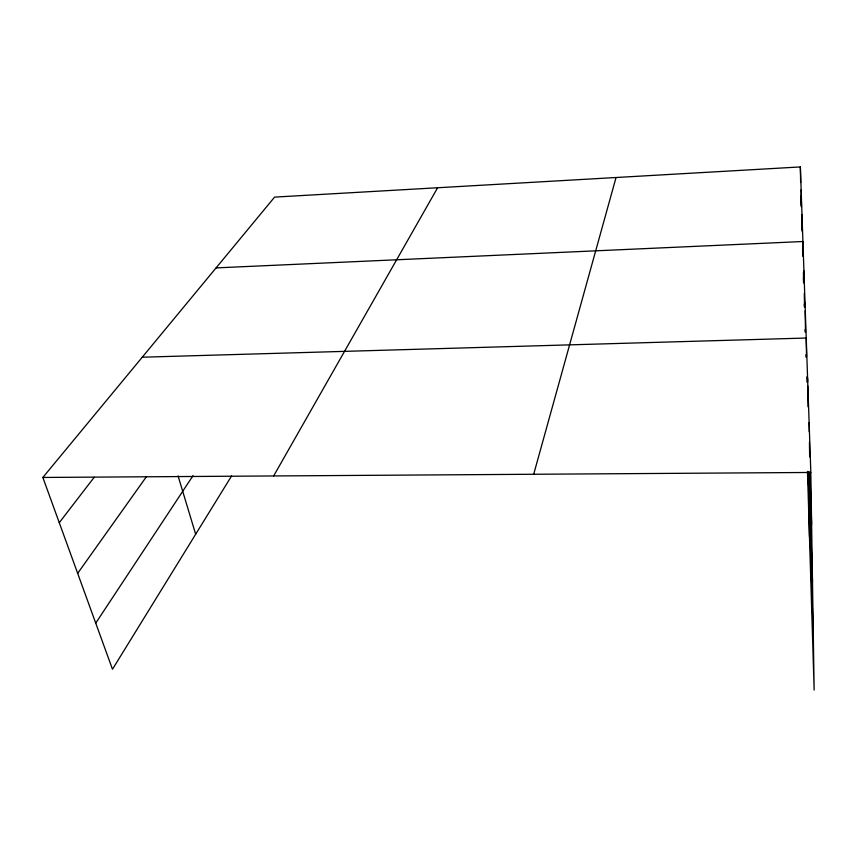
<?xml version="1.0" encoding="UTF-8"?>
<svg xmlns="http://www.w3.org/2000/svg" width="857" height="857" viewBox="0 0 857 857"><rect width="100%" height="100%" fill="white"/><g stroke="black" fill="none" stroke-linecap="round" stroke-linejoin="round"><path stroke-width="1.29" d="M533.686 474.264L616.044 177.517M273.651 475.956L437.616 187.758M231.583 475.956L112.481 669.253L42.85 477.456L274.594 197.11L800.363 166.933L810.829 472.464L814.15 690.067L807.476 471.404M95.738 623.135L193.029 475.656M77.666 573.354L146.547 476.503M59.272 522.684L94.174 477.306M216.082 267.898L802.923 241.513L803.17 256.157M142.262 357.208L806.223 338.033L806.533 356.748M42.85 477.456L810.829 472.464M178.074 475.935L195.664 534.254M801.713 225.937L801.852 229.944L801.734 223.259M802.581 252.033L802.709 255.932L802.57 247.93M803.438 277.7L803.609 282.821L803.438 272.119M804.305 304.074L804.402 306.742M805.152 329.442L805.237 332.12M805.987 354.712L806.073 357.337M809.908 472.689L811.622 524.28M808.944 471.436L812.5 581.946M808.151 471.768L813.357 638.24M802.002 214.614L802.302 231.947M801.156 189.836L801.456 207.223M800.363 166.933L800.642 182.52M800.867 195.514L801.049 205.905M809.126 422.619L809.265 431.842M809.437 442.383L809.661 456.877M807.594 378.076L807.658 381.997M807.723 385.929L808.055 406.85M806.855 376.801L806.951 382.158M808.408 471.736L809.479 536.836M805.023 302.853L805.087 306.849M805.152 310.855L805.505 332.173M803.92 270.812L804.123 282.789M804.305 293.437L804.53 306.742"/></g></svg>
